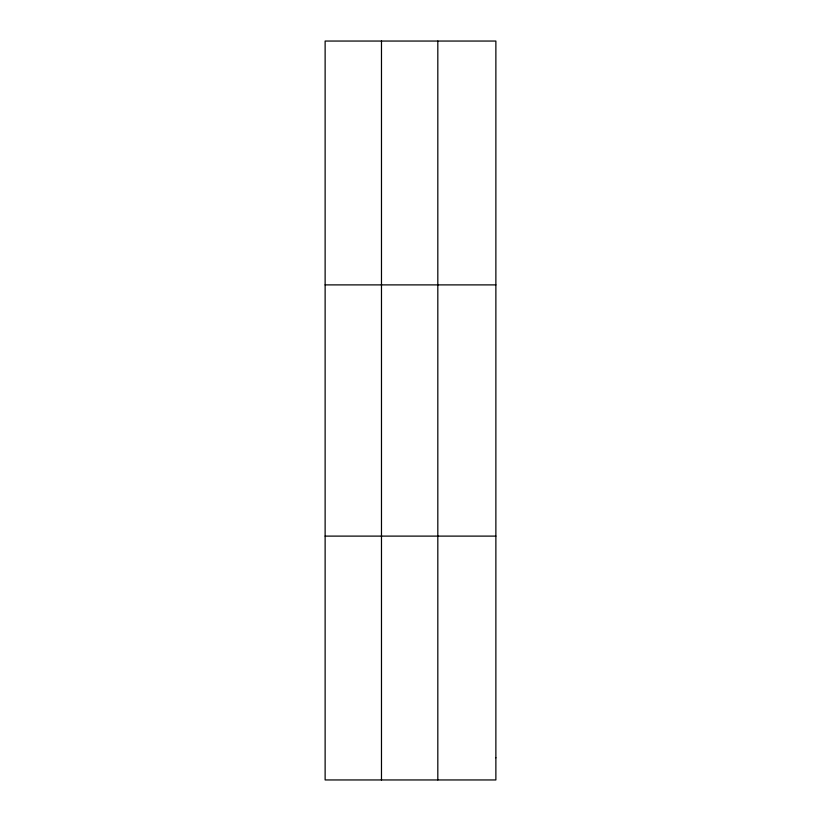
<?xml version="1.0" encoding="UTF-8"?>
<svg xmlns="http://www.w3.org/2000/svg" width="821" height="821" viewBox="0 0 821 821"><rect width="100%" height="100%" fill="white"/><g stroke="black" fill="none" stroke-linecap="round" stroke-linejoin="round"><path stroke-width="1.23" d="M325.126 284.887L495.874 284.887M325.126 536.113L495.874 536.113M437.819 41.05L437.819 779.95M381.478 41.05L381.478 779.95M495.874 757.783L495.874 779.95L325.126 779.95L325.126 41.05L495.874 41.05L495.874 757.783"/></g></svg>
